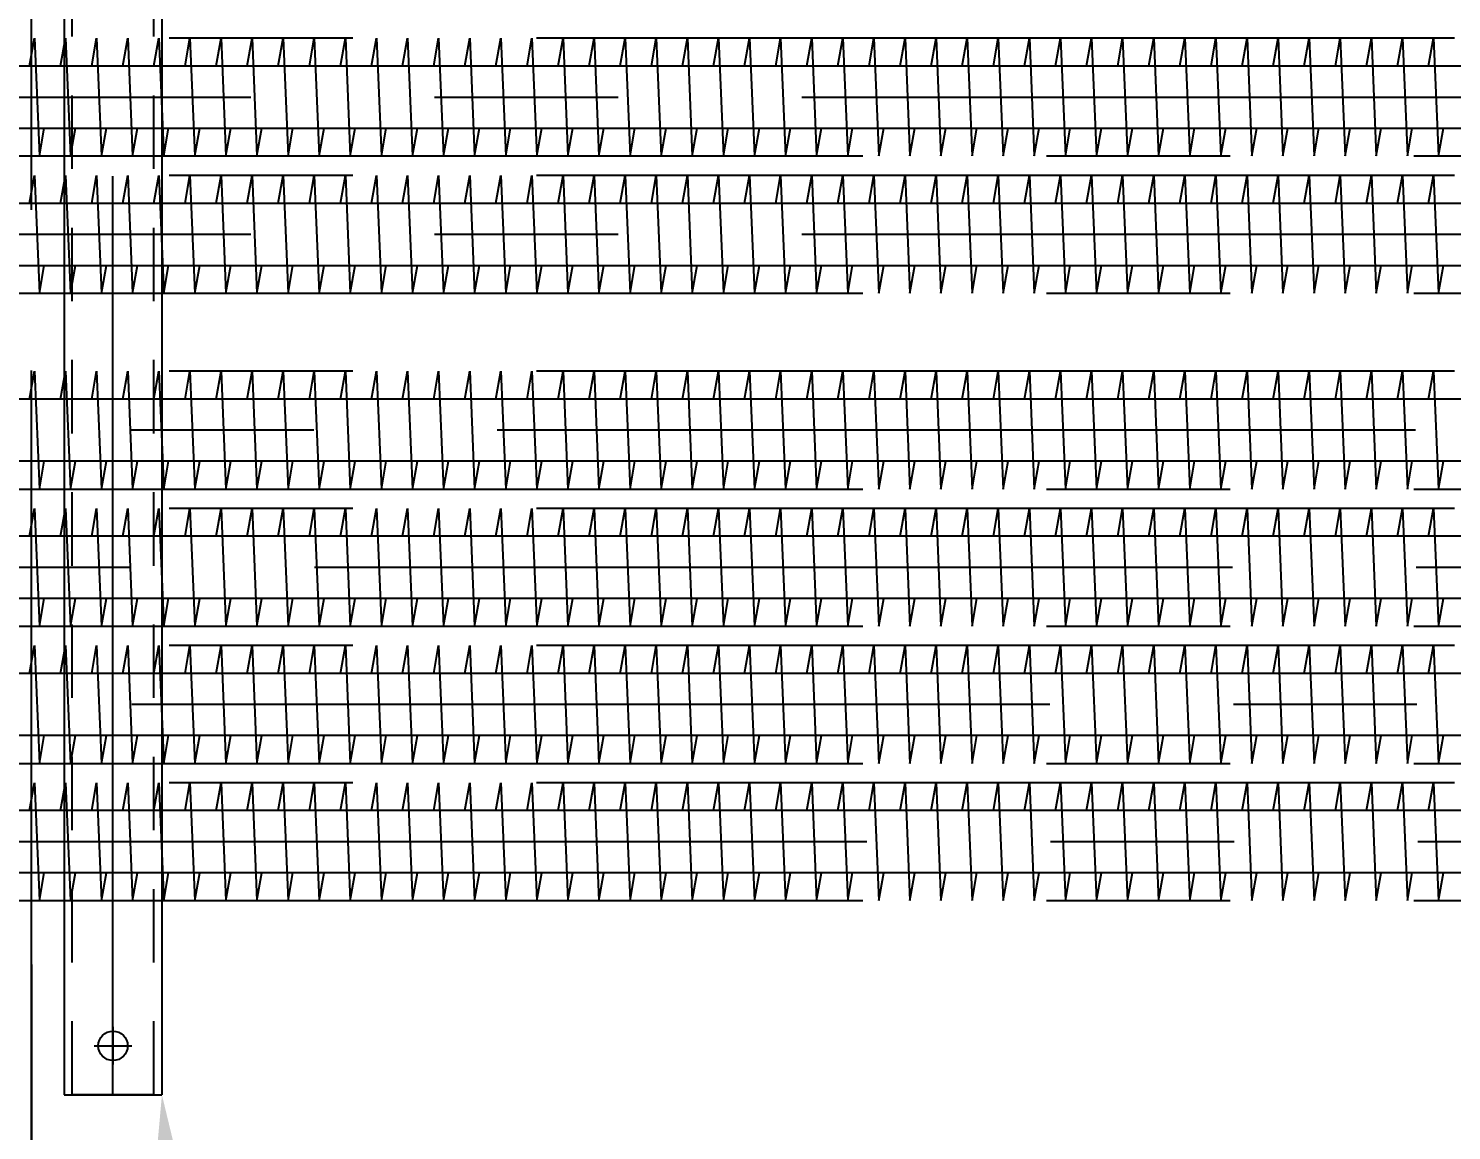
# Model space of a CAD drawing. Extents: x -4179 to 25200, y 0 to 17850.
# Drawn here: x 7975 to 8847, y 13202 to 13877 of the extents above; entities that cross this region are included whole.
import ezdxf
from ezdxf import colors
from ezdxf.entities.mleader import LeaderData, LeaderLine
from ezdxf.math import Vec2, Vec3

# ---------------------------------------------------------------- set-up
doc = ezdxf.new("R2010")
doc.units = 0
doc.header["$LTSCALE"] = 450
doc.header["$MEASUREMENT"] = 0
for name, pattern in [('CEN1', [0.32, 0.12, -0.1, 0, -0.1]), ('CENTER', [2, 1.25, -0.25, 0.25, -0.25]), ('HIDSHORT', [0.18, 0.1, -0.08]), ('PHANTOM', [2.5, 1.25, -0.25, 0.25, -0.25, 0.25, -0.25])]:
    doc.linetypes.add(name, pattern=pattern)
for name, color, linetype in [('CEN', 1, 'CENTER'), ('DIM', 1, 'Continuous'), ('HID1', 8, 'PHANTOM'), ('TEXT', 4, 'Continuous'), ('Y', 2, 'HIDSHORT')]:
    doc.layers.add(name, color=color, linetype=linetype)
doc.styles.add('SIMP25', font='romans.shx', dxfattribs={"width": 0.8, "height": 75})
doc.styles.get("Standard").update_dxf_attribs({"font": 'ROMANS.SHX'})
doc.dimstyles.get("Standard").update_dxf_attribs({"dimscale": 500.1, "dimtxt": 75, "dimasz": 0.18, "dimexe": 0.18, "dimexo": 0.0625, "dimgap": 0.075, "dimtad": 1, "dimdec": 0, "dimrnd": 0.5, "dimzin": 0, "dimdsep": 46, "dimtxsty": 'SIMP25', "dimcen": 0.09, "dimadec": 0, "dimazin": 0, "dimtfac": 1, "dimtdec": 0, "dimtmove": 1, "dimatfit": 3, "dimfxl": 1, "dimtolj": 1, "dimtzin": 0, "dimarcsym": 0})

# ---------------------------------------------------------------- blocks, each defined once
blk = doc.blocks.new('*D10')
at = {"layer": 'Defpoints', "color": 0, "transparency": 16777216}
for p in [(2298.83, 13378.91), (11098.83, 13342.86), (2298.83, 11923.91)]:
    blk.add_point(p, dxfattribs=at)
at = {"layer": 'DIM', "color": 0, "lineweight": -2, "transparency": 16777216}
for p, q in [((2298.83, 13347.65), (2298.83, 11833.89)), ((11098.83, 13311.6), (11098.83, 11833.89)), ((11008.81, 11923.91), (2388.85, 11923.91))]:
    blk.add_line(p, q, dxfattribs=at)
at = {"layer": 'DIM', "color": 0, "transparency": 16777216}
for points in [[(2388.85, 11938.91), (2388.85, 11908.91), (2298.83, 11923.91)], [(11008.81, 11938.91), (11008.81, 11908.91), (11098.83, 11923.91)]]:
    blk.add_solid(points, dxfattribs=at)
at = {"layer": 'DIM', "color": 0, "transparency": 16777216, "insert": (6698.83, 12018.56), "char_height": 75, "attachment_point": 5, "style": 'SIMP25'}
blk.add_mtext('\\A1;8800 (FINNED LENGTH)', dxfattribs=at)
blk = doc.blocks.new('*D11')
at = {"layer": 'Defpoints', "color": 0, "transparency": 16777216}
for p in [(2088.83, 13606.91), (11248.83, 13115.42), (2088.83, 11698.91)]:
    blk.add_point(p, dxfattribs=at)
at = {"layer": 'DIM', "color": 0, "lineweight": -2, "transparency": 16777216}
for p, q in [((2088.83, 13575.65), (2088.83, 11608.89)), ((11248.83, 13084.16), (11248.83, 11608.89)), ((11158.81, 11698.91), (2178.85, 11698.91))]:
    blk.add_line(p, q, dxfattribs=at)
at = {"layer": 'DIM', "color": 0, "transparency": 16777216}
for points in [[(2178.85, 11713.91), (2178.85, 11683.91), (2088.83, 11698.91)], [(11158.81, 11713.91), (11158.81, 11683.91), (11248.83, 11698.91)]]:
    blk.add_solid(points, dxfattribs=at)
at = {"layer": 'DIM', "color": 0, "transparency": 16777216, "insert": (6668.83, 11773.92), "char_height": 75, "attachment_point": 5, "style": 'SIMP25'}
blk.add_mtext('\\A1;9160', dxfattribs=at)
blk = doc.blocks.new('cb0110')
at = {"color": 1, "linetype": 'CEN1'}
for p, q in [((0, 0.641), (0, -0.641)), ((-0.641, 0), (0.641, 0))]:
    blk.add_line(p, q, dxfattribs=at)
at = {"color": 0, "linetype": 'ByBlock'}
blk.add_circle((0, 0), 0.5, dxfattribs=at)
blk = doc.blocks.new('*D47')
at = {"layer": 'Defpoints', "color": 0, "transparency": 16777216}
for p in [(7976.83, 13334.91), (9716.83, 13334.91), (7976.83, 12434.91)]:
    blk.add_point(p, dxfattribs=at)
at = {"layer": 'DIM', "color": 0, "lineweight": -2, "transparency": 16777216}
for p, q in [((7976.83, 13303.65), (7976.83, 12344.89)), ((9716.83, 13303.65), (9716.83, 12344.89)), ((9626.81, 12434.91), (8066.85, 12434.91))]:
    blk.add_line(p, q, dxfattribs=at)
at = {"layer": 'DIM', "color": 0, "transparency": 16777216}
for points in [[(8066.85, 12449.91), (8066.85, 12419.91), (7976.83, 12434.91)], [(9626.81, 12449.91), (9626.81, 12419.91), (9716.83, 12434.91)]]:
    blk.add_solid(points, dxfattribs=at)
at = {"layer": 'DIM', "color": 0, "transparency": 16777216, "insert": (8846.83, 12509.92), "char_height": 75, "attachment_point": 5, "style": 'SIMP25'}
blk.add_mtext('\\A1;1740', dxfattribs=at)
blk = doc.blocks.new('_Oblique')
at = {"color": 0, "linetype": 'ByBlock', "lineweight": -2}
blk.add_line((-0.25, -0.25), (0.25, 0.25), dxfattribs=at)
blk = doc.blocks.new('*D48')
at = {"layer": 'Defpoints', "color": 0, "transparency": 16777216}
for p in [(7926.83, 13223.91), (8026.83, 13223.91), (7926.83, 12224.91)]:
    blk.add_point(p, dxfattribs=at)
at = {"layer": 'DIM', "color": 0, "lineweight": -2, "transparency": 16777216}
for p, q in [((7926.83, 13192.65), (7926.83, 12134.89)), ((8026.83, 13192.65), (8026.83, 12134.89)), ((8026.83, 12224.91), (7926.83, 12224.91)), ((8405.36, 12224.91), (8026.83, 12224.91))]:
    blk.add_line(p, q, dxfattribs=at)
at = {"layer": 'DIM', "color": 0, "lineweight": -2, "transparency": 16777216, "xscale": 90.018, "yscale": 90.018, "zscale": 90.018, "rotation": 180}
blk.add_blockref('_Oblique', (7926.83, 12224.91), dxfattribs=at)
at = {"layer": 'DIM', "color": 0, "lineweight": -2, "transparency": 16777216, "xscale": 90.018, "yscale": 90.018, "zscale": 90.018}
blk.add_blockref('_Oblique', (8026.83, 12224.91), dxfattribs=at)
at = {"layer": 'DIM', "color": 0, "transparency": 16777216, "insert": (8295, 12299.92), "char_height": 75, "attachment_point": 5, "style": 'SIMP25'}
blk.add_mtext('\\A1;100', dxfattribs=at)
blk = doc.blocks.new('*D49')
at = {"layer": 'Defpoints', "color": 0, "transparency": 16777216}
for p in [(5636.83, 13334.91), (7976.83, 13334.91), (5636.83, 12434.91)]:
    blk.add_point(p, dxfattribs=at)
at = {"layer": 'DIM', "color": 0, "lineweight": -2, "transparency": 16777216}
for p, q in [((5636.83, 13303.65), (5636.83, 12344.89)), ((7976.83, 13303.65), (7976.83, 12344.89)), ((7886.81, 12434.91), (5726.85, 12434.91))]:
    blk.add_line(p, q, dxfattribs=at)
at = {"layer": 'DIM', "color": 0, "transparency": 16777216}
for points in [[(5726.85, 12449.91), (5726.85, 12419.91), (5636.83, 12434.91)], [(7886.81, 12449.91), (7886.81, 12419.91), (7976.83, 12434.91)]]:
    blk.add_solid(points, dxfattribs=at)
at = {"layer": 'DIM', "color": 0, "transparency": 16777216, "insert": (6806.83, 12509.92), "char_height": 75, "attachment_point": 5, "style": 'SIMP25'}
blk.add_mtext('\\A1;2340', dxfattribs=at)

msp = doc.modelspace()

# ---------------------------------------------------------------- linework, layer by layer
for p, q in [((11524.83, 13649.96), (2148.83, 13649.96)), ((11524.83, 13611.86), (2148.83, 13611.86)), ((11412.83, 13565.96), (2148.83, 13565.96)), ((11412.83, 13527.86), (2148.83, 13527.86)), ((11300.83, 13481.96), (2088.83, 13481.96)), ((11300.83, 13443.86), (2088.83, 13443.86)), ((11188.83, 13397.96), (2088.83, 13397.96)), ((11188.83, 13359.86), (2088.83, 13359.86))]:
    msp.add_line(p, q)
for points in [[(2148.83, 13649.96, -0.41395), (2107.88, 13690.91, -0.41395), (2148.83, 13731.86), (11308.83, 13731.86, 0.414), (11387.88, 13810.9), (11387.88, 14314.92, 0.414), (11308.83, 14393.96), (2148.83, 14393.96)], [(2148.82, 13611.86, -0.414026), (2069.78, 13690.91, -0.414026), (2148.82, 13769.96), (11308.82, 13769.96, 0.414), (11349.78, 13810.92), (11349.78, 14314.9, 0.414), (11308.82, 14355.86), (2148.83, 14355.86)], [(2148.83, 13565.96, -0.414), (2107.88, 13606.92), (2107.88, 13774.9, -0.414), (2148.83, 13815.86), (11308.83, 13815.86, 0.414), (11387.88, 13894.9), (11387.88, 14230.92, 0.414), (11308.83, 14309.96), (2148.83, 14309.96)], [(2148.82, 13527.86, -0.414), (2069.78, 13606.9), (2069.78, 13774.92, -0.414), (2148.82, 13853.96), (11308.82, 13853.96, 0.414), (11349.78, 13894.92), (11349.78, 14230.9, 0.414), (11308.82, 14271.86), (2148.83, 14271.86)]]:
    msp.add_lwpolyline(points, format="xyb")
at = {"layer": 'CEN'}
for p, q in [((7976.83, 13090.86), (7976.83, 16604.7)), ((7976.83, 13104.86), (7976.83, 16537.29)), ((8026.83, 13223.91), (8026.83, 16516.25)), ((11524.83, 13630.91), (2148.83, 13630.91)), ((11412.83, 13546.91), (2148.83, 13546.91)), ((11300.83, 13462.91), (2088.83, 13462.91)), ((11188.83, 13378.91), (2088.83, 13378.91))]:
    msp.add_line(p, q, dxfattribs=at)
for points in [[(2148.83, 13630.91, -0.414), (2088.83, 13690.91), (2088.83, 13690.91, -0.414), (2148.83, 13750.91), (11308.83, 13750.91, 0.414), (11368.83, 13810.91), (11368.83, 14314.91, 0.414), (11308.83, 14374.91), (2148.83, 14374.91)], [(2148.83, 13546.91, -0.414), (2088.83, 13606.91), (2088.83, 13774.91, -0.414), (2148.83, 13834.91), (11308.83, 13834.91, 0.414), (11368.83, 13894.91), (11368.83, 14230.91, 0.414), (11308.83, 14290.91), (2148.83, 14290.91)]]:
    msp.add_lwpolyline(points, format="xyb", dxfattribs=at)
for points in [[(7975.73, 13853.96), (7978.73, 13870.96), (7981.73, 13798.86), (7984.73, 13815.86)], [(7994.78, 13853.96), (7997.78, 13870.96), (8000.78, 13798.86), (8003.78, 13815.86)], [(8013.83, 13853.96), (8016.83, 13870.96), (8019.83, 13798.86), (8022.83, 13815.86)], [(8032.88, 13853.96), (8035.88, 13870.96), (8038.88, 13798.86), (8041.88, 13815.86)], [(8051.93, 13853.96), (8054.93, 13870.96), (8057.93, 13798.86), (8060.93, 13815.86)], [(8070.98, 13853.96), (8073.98, 13870.96), (8076.98, 13798.86), (8079.98, 13815.86)], [(8090.03, 13853.96), (8093.03, 13870.96), (8096.03, 13798.86), (8099.03, 13815.86)], [(8109.08, 13853.96), (8112.08, 13870.96), (8115.08, 13798.86), (8118.08, 13815.86)], [(8128.13, 13853.96), (8131.13, 13870.96), (8134.13, 13798.86), (8137.13, 13815.86)], [(8147.18, 13853.96), (8150.18, 13870.96), (8153.18, 13798.86), (8156.18, 13815.86)], [(8166.23, 13853.96), (8169.23, 13870.96), (8172.23, 13798.86), (8175.23, 13815.86)], [(8185.28, 13853.96), (8188.28, 13870.96), (8191.28, 13798.86), (8194.28, 13815.86)], [(8204.33, 13853.96), (8207.33, 13870.96), (8210.33, 13798.86), (8213.33, 13815.86)], [(8223.38, 13853.96), (8226.38, 13870.96), (8229.38, 13798.86), (8232.38, 13815.86)], [(8242.43, 13853.96), (8245.43, 13870.96), (8248.43, 13798.86), (8251.43, 13815.86)], [(8261.48, 13853.96), (8264.48, 13870.96), (8267.48, 13798.86), (8270.48, 13815.86)], [(8280.53, 13853.96), (8283.53, 13870.96), (8286.53, 13798.86), (8289.53, 13815.86)], [(8299.58, 13853.96), (8302.58, 13870.96), (8305.58, 13798.86), (8308.58, 13815.86)], [(8318.63, 13853.96), (8321.63, 13870.96), (8324.63, 13798.86), (8327.63, 13815.86)], [(8337.68, 13853.96), (8340.68, 13870.96), (8343.68, 13798.86), (8346.68, 13815.86)], [(8356.73, 13853.96), (8359.73, 13870.96), (8362.73, 13798.86), (8365.73, 13815.86)], [(8375.78, 13853.96), (8378.78, 13870.96), (8381.78, 13798.86), (8384.78, 13815.86)], [(8394.83, 13853.96), (8397.83, 13870.96), (8400.83, 13798.86), (8403.83, 13815.86)], [(8413.88, 13853.96), (8416.88, 13870.96), (8419.88, 13798.86), (8422.88, 13815.86)], [(8432.93, 13853.96), (8435.93, 13870.96), (8438.93, 13798.86), (8441.93, 13815.86)], [(8451.98, 13853.96), (8454.98, 13870.96), (8457.98, 13798.86), (8460.98, 13815.86)], [(8471.03, 13853.96), (8474.03, 13870.96), (8477.03, 13798.86), (8480.03, 13815.86)], [(8490.08, 13853.96), (8493.08, 13870.96), (8496.08, 13798.86), (8499.08, 13815.86)], [(8509.13, 13853.96), (8512.13, 13870.96), (8515.13, 13798.86), (8518.13, 13815.86)], [(8528.18, 13853.96), (8531.18, 13870.96), (8534.18, 13798.86), (8537.18, 13815.86)], [(8547.23, 13853.96), (8550.23, 13870.96), (8553.23, 13798.86), (8556.23, 13815.86)], [(8566.28, 13853.96), (8569.28, 13870.96), (8572.28, 13798.86), (8575.28, 13815.86)], [(8585.33, 13853.96), (8588.33, 13870.96), (8591.33, 13798.86), (8594.33, 13815.86)], [(8604.38, 13853.96), (8607.38, 13870.96), (8610.38, 13798.86), (8613.38, 13815.86)], [(8623.43, 13853.96), (8626.43, 13870.96), (8629.43, 13798.86), (8632.43, 13815.86)], [(8642.48, 13853.96), (8645.48, 13870.96), (8648.48, 13798.86), (8651.48, 13815.86)], [(8661.53, 13853.96), (8664.53, 13870.96), (8667.53, 13798.86), (8670.53, 13815.86)], [(8680.58, 13853.96), (8683.58, 13870.96), (8686.58, 13798.86), (8689.58, 13815.86)], [(8699.63, 13853.96), (8702.63, 13870.96), (8705.63, 13798.86), (8708.63, 13815.86)], [(8718.68, 13853.96), (8721.68, 13870.96), (8724.68, 13798.86), (8727.68, 13815.86)], [(8737.73, 13853.96), (8740.73, 13870.96), (8743.73, 13798.86), (8746.73, 13815.86)], [(8756.78, 13853.96), (8759.78, 13870.96), (8762.78, 13798.86), (8765.78, 13815.86)], [(8775.83, 13853.96), (8778.83, 13870.96), (8781.83, 13798.86), (8784.83, 13815.86)], [(8794.88, 13853.96), (8797.88, 13870.96), (8800.88, 13798.86), (8803.88, 13815.86)], [(8813.93, 13853.96), (8816.93, 13870.96), (8819.93, 13798.86), (8822.93, 13815.86)], [(8832.98, 13853.96), (8835.98, 13870.96), (8838.98, 13798.86), (8841.98, 13815.86)], [(7975.73, 13769.96), (7978.73, 13786.96), (7981.73, 13714.86), (7984.73, 13731.86)], [(7994.78, 13769.96), (7997.78, 13786.96), (8000.78, 13714.86), (8003.78, 13731.86)], [(8013.83, 13769.96), (8016.83, 13786.96), (8019.83, 13714.86), (8022.83, 13731.86)], [(8032.88, 13769.96), (8035.88, 13786.96), (8038.88, 13714.86), (8041.88, 13731.86)], [(8051.93, 13769.96), (8054.93, 13786.96), (8057.93, 13714.86), (8060.93, 13731.86)], [(8070.98, 13769.96), (8073.98, 13786.96), (8076.98, 13714.86), (8079.98, 13731.86)], [(8090.03, 13769.96), (8093.03, 13786.96), (8096.03, 13714.86), (8099.03, 13731.86)], [(8109.08, 13769.96), (8112.08, 13786.96), (8115.08, 13714.86), (8118.08, 13731.86)], [(8128.13, 13769.96), (8131.13, 13786.96), (8134.13, 13714.86), (8137.13, 13731.86)], [(8147.18, 13769.96), (8150.18, 13786.96), (8153.18, 13714.86), (8156.18, 13731.86)], [(8166.23, 13769.96), (8169.23, 13786.96), (8172.23, 13714.86), (8175.23, 13731.86)], [(8185.28, 13769.96), (8188.28, 13786.96), (8191.28, 13714.86), (8194.28, 13731.86)], [(8204.33, 13769.96), (8207.33, 13786.96), (8210.33, 13714.86), (8213.33, 13731.86)], [(8223.38, 13769.96), (8226.38, 13786.96), (8229.38, 13714.86), (8232.38, 13731.86)], [(8242.43, 13769.96), (8245.43, 13786.96), (8248.43, 13714.86), (8251.43, 13731.86)], [(8261.48, 13769.96), (8264.48, 13786.96), (8267.48, 13714.86), (8270.48, 13731.86)], [(8280.53, 13769.96), (8283.53, 13786.96), (8286.53, 13714.86), (8289.53, 13731.86)], [(8299.58, 13769.96), (8302.58, 13786.96), (8305.58, 13714.86), (8308.58, 13731.86)], [(8318.63, 13769.96), (8321.63, 13786.96), (8324.63, 13714.86), (8327.63, 13731.86)], [(8337.68, 13769.96), (8340.68, 13786.96), (8343.68, 13714.86), (8346.68, 13731.86)], [(8356.73, 13769.96), (8359.73, 13786.96), (8362.73, 13714.86), (8365.73, 13731.86)], [(8375.78, 13769.96), (8378.78, 13786.96), (8381.78, 13714.86), (8384.78, 13731.86)], [(8394.83, 13769.96), (8397.83, 13786.96), (8400.83, 13714.86), (8403.83, 13731.86)], [(8413.88, 13769.96), (8416.88, 13786.96), (8419.88, 13714.86), (8422.88, 13731.86)], [(8432.93, 13769.96), (8435.93, 13786.96), (8438.93, 13714.86), (8441.93, 13731.86)], [(8451.98, 13769.96), (8454.98, 13786.96), (8457.98, 13714.86), (8460.98, 13731.86)], [(8471.03, 13769.96), (8474.03, 13786.96), (8477.03, 13714.86), (8480.03, 13731.86)], [(8490.08, 13769.96), (8493.08, 13786.96), (8496.08, 13714.86), (8499.08, 13731.86)], [(8509.13, 13769.96), (8512.13, 13786.96), (8515.13, 13714.86), (8518.13, 13731.86)], [(8528.18, 13769.96), (8531.18, 13786.96), (8534.18, 13714.86), (8537.18, 13731.86)], [(8547.23, 13769.96), (8550.23, 13786.96), (8553.23, 13714.86), (8556.23, 13731.86)], [(8566.28, 13769.96), (8569.28, 13786.96), (8572.28, 13714.86), (8575.28, 13731.86)], [(8585.33, 13769.96), (8588.33, 13786.96), (8591.33, 13714.86), (8594.33, 13731.86)], [(8604.38, 13769.96), (8607.38, 13786.96), (8610.38, 13714.86), (8613.38, 13731.86)], [(8623.43, 13769.96), (8626.43, 13786.96), (8629.43, 13714.86), (8632.43, 13731.86)], [(8642.48, 13769.96), (8645.48, 13786.96), (8648.48, 13714.86), (8651.48, 13731.86)], [(8661.53, 13769.96), (8664.53, 13786.96), (8667.53, 13714.86), (8670.53, 13731.86)], [(8680.58, 13769.96), (8683.58, 13786.96), (8686.58, 13714.86), (8689.58, 13731.86)], [(8699.63, 13769.96), (8702.63, 13786.96), (8705.63, 13714.86), (8708.63, 13731.86)], [(8718.68, 13769.96), (8721.68, 13786.96), (8724.68, 13714.86), (8727.68, 13731.86)], [(8737.73, 13769.96), (8740.73, 13786.96), (8743.73, 13714.86), (8746.73, 13731.86)], [(8756.78, 13769.96), (8759.78, 13786.96), (8762.78, 13714.86), (8765.78, 13731.86)], [(8775.83, 13769.96), (8778.83, 13786.96), (8781.83, 13714.86), (8784.83, 13731.86)], [(8794.88, 13769.96), (8797.88, 13786.96), (8800.88, 13714.86), (8803.88, 13731.86)], [(8813.93, 13769.96), (8816.93, 13786.96), (8819.93, 13714.86), (8822.93, 13731.86)], [(8832.98, 13769.96), (8835.98, 13786.96), (8838.98, 13714.86), (8841.98, 13731.86)], [(7975.73, 13649.96), (7978.73, 13666.96), (7981.73, 13594.86), (7984.73, 13611.86)], [(7994.78, 13649.96), (7997.78, 13666.96), (8000.78, 13594.86), (8003.78, 13611.86)], [(8013.83, 13649.96), (8016.83, 13666.96), (8019.83, 13594.86), (8022.83, 13611.86)], [(8032.88, 13649.96), (8035.88, 13666.96), (8038.88, 13594.86), (8041.88, 13611.86)], [(8051.93, 13649.96), (8054.93, 13666.96), (8057.93, 13594.86), (8060.93, 13611.86)], [(8070.98, 13649.96), (8073.98, 13666.96), (8076.98, 13594.86), (8079.98, 13611.86)], [(8090.03, 13649.96), (8093.03, 13666.96), (8096.03, 13594.86), (8099.03, 13611.86)], [(8109.08, 13649.96), (8112.08, 13666.96), (8115.08, 13594.86), (8118.08, 13611.86)], [(8128.13, 13649.96), (8131.13, 13666.96), (8134.13, 13594.86), (8137.13, 13611.86)], [(8147.18, 13649.96), (8150.18, 13666.96), (8153.18, 13594.86), (8156.18, 13611.86)], [(8166.23, 13649.96), (8169.23, 13666.96), (8172.23, 13594.86), (8175.23, 13611.86)], [(8185.28, 13649.96), (8188.28, 13666.96), (8191.28, 13594.86), (8194.28, 13611.86)], [(8204.33, 13649.96), (8207.33, 13666.96), (8210.33, 13594.86), (8213.33, 13611.86)], [(8223.38, 13649.96), (8226.38, 13666.96), (8229.38, 13594.86), (8232.38, 13611.86)], [(8242.43, 13649.96), (8245.43, 13666.96), (8248.43, 13594.86), (8251.43, 13611.86)], [(8261.48, 13649.96), (8264.48, 13666.96), (8267.48, 13594.86), (8270.48, 13611.86)], [(8280.53, 13649.96), (8283.53, 13666.96), (8286.53, 13594.86), (8289.53, 13611.86)], [(8299.58, 13649.96), (8302.58, 13666.96), (8305.58, 13594.86), (8308.58, 13611.86)], [(8318.63, 13649.96), (8321.63, 13666.96), (8324.63, 13594.86), (8327.63, 13611.86)], [(8337.68, 13649.96), (8340.68, 13666.96), (8343.68, 13594.86), (8346.68, 13611.86)], [(8356.73, 13649.96), (8359.73, 13666.96), (8362.73, 13594.86), (8365.73, 13611.86)], [(8375.78, 13649.96), (8378.78, 13666.96), (8381.78, 13594.86), (8384.78, 13611.86)], [(8394.83, 13649.96), (8397.83, 13666.96), (8400.83, 13594.86), (8403.83, 13611.86)], [(8413.88, 13649.96), (8416.88, 13666.96), (8419.88, 13594.86), (8422.88, 13611.86)], [(8432.93, 13649.96), (8435.93, 13666.96), (8438.93, 13594.86), (8441.93, 13611.86)], [(8451.98, 13649.96), (8454.98, 13666.96), (8457.98, 13594.86), (8460.98, 13611.86)], [(8471.03, 13649.96), (8474.03, 13666.96), (8477.03, 13594.86), (8480.03, 13611.86)], [(8490.08, 13649.96), (8493.08, 13666.96), (8496.08, 13594.86), (8499.08, 13611.86)], [(8509.13, 13649.96), (8512.13, 13666.96), (8515.13, 13594.86), (8518.13, 13611.86)], [(8528.18, 13649.96), (8531.18, 13666.96), (8534.18, 13594.86), (8537.18, 13611.86)], [(8547.23, 13649.96), (8550.23, 13666.96), (8553.23, 13594.86), (8556.23, 13611.86)], [(8566.28, 13649.96), (8569.28, 13666.96), (8572.28, 13594.86), (8575.28, 13611.86)], [(8585.33, 13649.96), (8588.33, 13666.96), (8591.33, 13594.86), (8594.33, 13611.86)], [(8604.38, 13649.96), (8607.38, 13666.96), (8610.38, 13594.86), (8613.38, 13611.86)], [(8623.43, 13649.96), (8626.43, 13666.96), (8629.43, 13594.86), (8632.43, 13611.86)], [(8642.48, 13649.96), (8645.48, 13666.96), (8648.48, 13594.86), (8651.48, 13611.86)], [(8661.53, 13649.96), (8664.53, 13666.96), (8667.53, 13594.86), (8670.53, 13611.86)], [(8680.58, 13649.96), (8683.58, 13666.96), (8686.58, 13594.86), (8689.58, 13611.86)], [(8699.63, 13649.96), (8702.63, 13666.96), (8705.63, 13594.86), (8708.63, 13611.86)], [(8718.68, 13649.96), (8721.68, 13666.96), (8724.68, 13594.86), (8727.68, 13611.86)], [(8737.73, 13649.96), (8740.73, 13666.96), (8743.73, 13594.86), (8746.73, 13611.86)], [(8756.78, 13649.96), (8759.78, 13666.96), (8762.78, 13594.86), (8765.78, 13611.86)], [(8775.83, 13649.96), (8778.83, 13666.96), (8781.83, 13594.86), (8784.83, 13611.86)], [(8794.88, 13649.96), (8797.88, 13666.96), (8800.88, 13594.86), (8803.88, 13611.86)], [(8813.93, 13649.96), (8816.93, 13666.96), (8819.93, 13594.86), (8822.93, 13611.86)], [(8832.98, 13649.96), (8835.98, 13666.96), (8838.98, 13594.86), (8841.98, 13611.86)], [(7975.73, 13565.96), (7978.73, 13582.96), (7981.73, 13510.86), (7984.73, 13527.86)], [(7994.78, 13565.96), (7997.78, 13582.96), (8000.78, 13510.86), (8003.78, 13527.86)], [(8013.83, 13565.96), (8016.83, 13582.96), (8019.83, 13510.86), (8022.83, 13527.86)], [(8032.88, 13565.96), (8035.88, 13582.96), (8038.88, 13510.86), (8041.88, 13527.86)], [(8051.93, 13565.96), (8054.93, 13582.96), (8057.93, 13510.86), (8060.93, 13527.86)], [(8070.98, 13565.96), (8073.98, 13582.96), (8076.98, 13510.86), (8079.98, 13527.86)], [(8090.03, 13565.96), (8093.03, 13582.96), (8096.03, 13510.86), (8099.03, 13527.86)], [(8109.08, 13565.96), (8112.08, 13582.96), (8115.08, 13510.86), (8118.08, 13527.86)], [(8128.13, 13565.96), (8131.13, 13582.96), (8134.13, 13510.86), (8137.13, 13527.86)], [(8147.18, 13565.96), (8150.18, 13582.96), (8153.18, 13510.86), (8156.18, 13527.86)], [(8166.23, 13565.96), (8169.23, 13582.96), (8172.23, 13510.86), (8175.23, 13527.86)], [(8185.28, 13565.96), (8188.28, 13582.96), (8191.28, 13510.86), (8194.28, 13527.86)], [(8204.33, 13565.96), (8207.33, 13582.96), (8210.33, 13510.86), (8213.33, 13527.86)], [(8223.38, 13565.96), (8226.38, 13582.96), (8229.38, 13510.86), (8232.38, 13527.86)], [(8242.43, 13565.96), (8245.43, 13582.96), (8248.43, 13510.86), (8251.43, 13527.86)], [(8261.48, 13565.96), (8264.48, 13582.96), (8267.48, 13510.86), (8270.48, 13527.86)], [(8280.53, 13565.96), (8283.53, 13582.96), (8286.53, 13510.86), (8289.53, 13527.86)], [(8299.58, 13565.96), (8302.58, 13582.96), (8305.58, 13510.86), (8308.58, 13527.86)], [(8318.63, 13565.96), (8321.63, 13582.96), (8324.63, 13510.86), (8327.63, 13527.86)], [(8337.68, 13565.96), (8340.68, 13582.96), (8343.68, 13510.86), (8346.68, 13527.86)], [(8356.73, 13565.96), (8359.73, 13582.96), (8362.73, 13510.86), (8365.73, 13527.86)], [(8375.78, 13565.96), (8378.78, 13582.96), (8381.78, 13510.86), (8384.78, 13527.86)], [(8394.83, 13565.96), (8397.83, 13582.96), (8400.83, 13510.86), (8403.83, 13527.86)], [(8413.88, 13565.96), (8416.88, 13582.96), (8419.88, 13510.86), (8422.88, 13527.86)], [(8432.93, 13565.96), (8435.93, 13582.96), (8438.93, 13510.86), (8441.93, 13527.86)], [(8451.98, 13565.96), (8454.98, 13582.96), (8457.98, 13510.86), (8460.98, 13527.86)], [(8471.03, 13565.96), (8474.03, 13582.96), (8477.03, 13510.86), (8480.03, 13527.86)], [(8490.08, 13565.96), (8493.08, 13582.96), (8496.08, 13510.86), (8499.08, 13527.86)], [(8509.13, 13565.96), (8512.13, 13582.96), (8515.13, 13510.86), (8518.13, 13527.86)], [(8528.18, 13565.96), (8531.18, 13582.96), (8534.18, 13510.86), (8537.18, 13527.86)], [(8547.23, 13565.96), (8550.23, 13582.96), (8553.23, 13510.86), (8556.23, 13527.86)], [(8566.28, 13565.96), (8569.28, 13582.96), (8572.28, 13510.86), (8575.28, 13527.86)], [(8585.33, 13565.96), (8588.33, 13582.96), (8591.33, 13510.86), (8594.33, 13527.86)], [(8604.38, 13565.96), (8607.38, 13582.96), (8610.38, 13510.86), (8613.38, 13527.86)], [(8623.43, 13565.96), (8626.43, 13582.96), (8629.43, 13510.86), (8632.43, 13527.86)], [(8642.48, 13565.96), (8645.48, 13582.96), (8648.48, 13510.86), (8651.48, 13527.86)], [(8661.53, 13565.96), (8664.53, 13582.96), (8667.53, 13510.86), (8670.53, 13527.86)], [(8680.58, 13565.96), (8683.58, 13582.96), (8686.58, 13510.86), (8689.58, 13527.86)], [(8699.63, 13565.96), (8702.63, 13582.96), (8705.63, 13510.86), (8708.63, 13527.86)], [(8718.68, 13565.96), (8721.68, 13582.96), (8724.68, 13510.86), (8727.68, 13527.86)], [(8737.73, 13565.96), (8740.73, 13582.96), (8743.73, 13510.86), (8746.73, 13527.86)], [(8756.78, 13565.96), (8759.78, 13582.96), (8762.78, 13510.86), (8765.78, 13527.86)], [(8775.83, 13565.96), (8778.83, 13582.96), (8781.83, 13510.86), (8784.83, 13527.86)], [(8794.88, 13565.96), (8797.88, 13582.96), (8800.88, 13510.86), (8803.88, 13527.86)], [(8813.93, 13565.96), (8816.93, 13582.96), (8819.93, 13510.86), (8822.93, 13527.86)], [(8832.98, 13565.96), (8835.98, 13582.96), (8838.98, 13510.86), (8841.98, 13527.86)], [(7975.73, 13481.96), (7978.73, 13498.96), (7981.73, 13426.86), (7984.73, 13443.86)], [(7994.78, 13481.96), (7997.78, 13498.96), (8000.78, 13426.86), (8003.78, 13443.86)], [(8013.83, 13481.96), (8016.83, 13498.96), (8019.83, 13426.86), (8022.83, 13443.86)], [(8032.88, 13481.96), (8035.88, 13498.96), (8038.88, 13426.86), (8041.88, 13443.86)], [(8051.93, 13481.96), (8054.93, 13498.96), (8057.93, 13426.86), (8060.93, 13443.86)], [(8070.98, 13481.96), (8073.98, 13498.96), (8076.98, 13426.86), (8079.98, 13443.86)], [(8090.03, 13481.96), (8093.03, 13498.96), (8096.03, 13426.86), (8099.03, 13443.86)], [(8109.08, 13481.96), (8112.08, 13498.96), (8115.08, 13426.86), (8118.08, 13443.86)], [(8128.13, 13481.96), (8131.13, 13498.96), (8134.13, 13426.86), (8137.13, 13443.86)], [(8147.18, 13481.96), (8150.18, 13498.96), (8153.18, 13426.86), (8156.18, 13443.86)], [(8166.23, 13481.96), (8169.23, 13498.96), (8172.23, 13426.86), (8175.23, 13443.86)], [(8185.28, 13481.96), (8188.28, 13498.96), (8191.28, 13426.86), (8194.28, 13443.86)], [(8204.33, 13481.96), (8207.33, 13498.96), (8210.33, 13426.86), (8213.33, 13443.86)], [(8223.38, 13481.96), (8226.38, 13498.96), (8229.38, 13426.86), (8232.38, 13443.86)], [(8242.43, 13481.96), (8245.43, 13498.96), (8248.43, 13426.86), (8251.43, 13443.86)], [(8261.48, 13481.96), (8264.48, 13498.96), (8267.48, 13426.86), (8270.48, 13443.86)], [(8280.53, 13481.96), (8283.53, 13498.96), (8286.53, 13426.86), (8289.53, 13443.86)], [(8299.58, 13481.96), (8302.58, 13498.96), (8305.58, 13426.86), (8308.58, 13443.86)], [(8318.63, 13481.96), (8321.63, 13498.96), (8324.63, 13426.86), (8327.63, 13443.86)], [(8337.68, 13481.96), (8340.68, 13498.96), (8343.68, 13426.86), (8346.68, 13443.86)], [(8356.73, 13481.96), (8359.73, 13498.96), (8362.73, 13426.86), (8365.73, 13443.86)], [(8375.78, 13481.96), (8378.78, 13498.96), (8381.78, 13426.86), (8384.78, 13443.86)], [(8394.83, 13481.96), (8397.83, 13498.96), (8400.83, 13426.86), (8403.83, 13443.86)], [(8413.88, 13481.96), (8416.88, 13498.96), (8419.88, 13426.86), (8422.88, 13443.86)], [(8432.93, 13481.96), (8435.93, 13498.96), (8438.93, 13426.86), (8441.93, 13443.86)], [(8451.98, 13481.96), (8454.98, 13498.96), (8457.98, 13426.86), (8460.98, 13443.86)], [(8471.03, 13481.96), (8474.03, 13498.96), (8477.03, 13426.86), (8480.03, 13443.86)], [(8490.08, 13481.96), (8493.08, 13498.96), (8496.08, 13426.86), (8499.08, 13443.86)], [(8509.13, 13481.96), (8512.13, 13498.96), (8515.13, 13426.86), (8518.13, 13443.86)], [(8528.18, 13481.96), (8531.18, 13498.96), (8534.18, 13426.86), (8537.18, 13443.86)], [(8547.23, 13481.96), (8550.23, 13498.96), (8553.23, 13426.86), (8556.23, 13443.86)], [(8566.28, 13481.96), (8569.28, 13498.96), (8572.28, 13426.86), (8575.28, 13443.86)], [(8585.33, 13481.96), (8588.33, 13498.96), (8591.33, 13426.86), (8594.33, 13443.86)], [(8604.38, 13481.96), (8607.38, 13498.96), (8610.38, 13426.86), (8613.38, 13443.86)], [(8623.43, 13481.96), (8626.43, 13498.96), (8629.43, 13426.86), (8632.43, 13443.86)], [(8642.48, 13481.96), (8645.48, 13498.96), (8648.48, 13426.86), (8651.48, 13443.86)], [(8661.53, 13481.96), (8664.53, 13498.96), (8667.53, 13426.86), (8670.53, 13443.86)], [(8680.58, 13481.96), (8683.58, 13498.96), (8686.58, 13426.86), (8689.58, 13443.86)], [(8699.63, 13481.96), (8702.63, 13498.96), (8705.63, 13426.86), (8708.63, 13443.86)], [(8718.68, 13481.96), (8721.68, 13498.96), (8724.68, 13426.86), (8727.68, 13443.86)], [(8737.73, 13481.96), (8740.73, 13498.96), (8743.73, 13426.86), (8746.73, 13443.86)], [(8756.78, 13481.96), (8759.78, 13498.96), (8762.78, 13426.86), (8765.78, 13443.86)], [(8775.83, 13481.96), (8778.83, 13498.96), (8781.83, 13426.86), (8784.83, 13443.86)], [(8794.88, 13481.96), (8797.88, 13498.96), (8800.88, 13426.86), (8803.88, 13443.86)], [(8813.93, 13481.96), (8816.93, 13498.96), (8819.93, 13426.86), (8822.93, 13443.86)], [(8832.98, 13481.96), (8835.98, 13498.96), (8838.98, 13426.86), (8841.98, 13443.86)], [(7975.73, 13397.96), (7978.73, 13414.96), (7981.73, 13342.86), (7984.73, 13359.86)], [(7994.78, 13397.96), (7997.78, 13414.96), (8000.78, 13342.86), (8003.78, 13359.86)], [(8013.83, 13397.96), (8016.83, 13414.96), (8019.83, 13342.86), (8022.83, 13359.86)], [(8032.88, 13397.96), (8035.88, 13414.96), (8038.88, 13342.86), (8041.88, 13359.86)], [(8051.93, 13397.96), (8054.93, 13414.96), (8057.93, 13342.86), (8060.93, 13359.86)], [(8070.98, 13397.96), (8073.98, 13414.96), (8076.98, 13342.86), (8079.98, 13359.86)], [(8090.03, 13397.96), (8093.03, 13414.96), (8096.03, 13342.86), (8099.03, 13359.86)], [(8109.08, 13397.96), (8112.08, 13414.96), (8115.08, 13342.86), (8118.08, 13359.86)], [(8128.13, 13397.96), (8131.13, 13414.96), (8134.13, 13342.86), (8137.13, 13359.86)], [(8147.18, 13397.96), (8150.18, 13414.96), (8153.18, 13342.86), (8156.18, 13359.86)], [(8166.23, 13397.96), (8169.23, 13414.96), (8172.23, 13342.86), (8175.23, 13359.86)], [(8185.28, 13397.96), (8188.28, 13414.96), (8191.28, 13342.86), (8194.28, 13359.86)], [(8204.33, 13397.96), (8207.33, 13414.96), (8210.33, 13342.86), (8213.33, 13359.86)], [(8223.38, 13397.96), (8226.38, 13414.96), (8229.38, 13342.86), (8232.38, 13359.86)], [(8242.43, 13397.96), (8245.43, 13414.96), (8248.43, 13342.86), (8251.43, 13359.86)], [(8261.48, 13397.96), (8264.48, 13414.96), (8267.48, 13342.86), (8270.48, 13359.86)], [(8280.53, 13397.96), (8283.53, 13414.96), (8286.53, 13342.86), (8289.53, 13359.86)], [(8299.58, 13397.96), (8302.58, 13414.96), (8305.58, 13342.86), (8308.58, 13359.86)], [(8318.63, 13397.96), (8321.63, 13414.96), (8324.63, 13342.86), (8327.63, 13359.86)], [(8337.68, 13397.96), (8340.68, 13414.96), (8343.68, 13342.86), (8346.68, 13359.86)], [(8356.73, 13397.96), (8359.73, 13414.96), (8362.73, 13342.86), (8365.73, 13359.86)], [(8375.78, 13397.96), (8378.78, 13414.96), (8381.78, 13342.86), (8384.78, 13359.86)], [(8394.83, 13397.96), (8397.83, 13414.96), (8400.83, 13342.86), (8403.83, 13359.86)], [(8413.88, 13397.96), (8416.88, 13414.96), (8419.88, 13342.86), (8422.88, 13359.86)], [(8432.93, 13397.96), (8435.93, 13414.96), (8438.93, 13342.86), (8441.93, 13359.86)], [(8451.98, 13397.96), (8454.98, 13414.96), (8457.98, 13342.86), (8460.98, 13359.86)], [(8471.03, 13397.96), (8474.03, 13414.96), (8477.03, 13342.86), (8480.03, 13359.86)], [(8490.08, 13397.96), (8493.08, 13414.96), (8496.08, 13342.86), (8499.08, 13359.86)], [(8509.13, 13397.96), (8512.13, 13414.96), (8515.13, 13342.86), (8518.13, 13359.86)], [(8528.18, 13397.96), (8531.18, 13414.96), (8534.18, 13342.86), (8537.18, 13359.86)], [(8547.23, 13397.96), (8550.23, 13414.96), (8553.23, 13342.86), (8556.23, 13359.86)], [(8566.28, 13397.96), (8569.28, 13414.96), (8572.28, 13342.86), (8575.28, 13359.86)], [(8585.33, 13397.96), (8588.33, 13414.96), (8591.33, 13342.86), (8594.33, 13359.86)], [(8604.38, 13397.96), (8607.38, 13414.96), (8610.38, 13342.86), (8613.38, 13359.86)], [(8623.43, 13397.96), (8626.43, 13414.96), (8629.43, 13342.86), (8632.43, 13359.86)], [(8642.48, 13397.96), (8645.48, 13414.96), (8648.48, 13342.86), (8651.48, 13359.86)], [(8661.53, 13397.96), (8664.53, 13414.96), (8667.53, 13342.86), (8670.53, 13359.86)], [(8680.58, 13397.96), (8683.58, 13414.96), (8686.58, 13342.86), (8689.58, 13359.86)], [(8699.63, 13397.96), (8702.63, 13414.96), (8705.63, 13342.86), (8708.63, 13359.86)], [(8718.68, 13397.96), (8721.68, 13414.96), (8724.68, 13342.86), (8727.68, 13359.86)], [(8737.73, 13397.96), (8740.73, 13414.96), (8743.73, 13342.86), (8746.73, 13359.86)], [(8756.78, 13397.96), (8759.78, 13414.96), (8762.78, 13342.86), (8765.78, 13359.86)], [(8775.83, 13397.96), (8778.83, 13414.96), (8781.83, 13342.86), (8784.83, 13359.86)], [(8794.88, 13397.96), (8797.88, 13414.96), (8800.88, 13342.86), (8803.88, 13359.86)], [(8813.93, 13397.96), (8816.93, 13414.96), (8819.93, 13342.86), (8822.93, 13359.86)], [(8832.98, 13397.96), (8835.98, 13414.96), (8838.98, 13342.86), (8841.98, 13359.86)]]:
    msp.add_lwpolyline(points, dxfattribs=at)
at = {"layer": 'HID1'}
for points in [[(11098.83, 13870.96), (2298.83, 13870.96), (2298.83, 13798.86), (11098.83, 13798.86)], [(11098.83, 13786.96), (2298.83, 13786.96), (2298.83, 13714.86), (11098.83, 13714.86)], [(11098.83, 13666.96), (2298.83, 13666.96), (2298.83, 13594.86), (11098.83, 13594.86)], [(11098.83, 13582.96), (2298.83, 13582.96), (2298.83, 13510.86), (11098.83, 13510.86)], [(11098.83, 13498.96), (2298.83, 13498.96), (2298.83, 13426.86), (11098.83, 13426.86)], [(11098.83, 13414.96), (2298.83, 13414.96), (2298.83, 13342.86), (11098.83, 13342.86)]]:
    msp.add_lwpolyline(points, close=True, dxfattribs=at)
at = {"layer": 'TEXT'}
for p, q in [((7996.83, 14483.86), (7996.83, 13223.91)), ((8056.83, 14483.86), (8056.83, 13223.91)), ((7996.83, 13223.91), (8056.83, 13223.91)), ((8051.83, 13223.91), (8001.83, 13223.91)), ((8051.83, 13223.91), (8001.83, 13223.91))]:
    msp.add_line(p, q, dxfattribs=at)
at = {"layer": 'Y'}
for p, q in [((8001.83, 13223.91), (8001.83, 14483.86)), ((8051.83, 13223.91), (8051.83, 14483.86))]:
    msp.add_line(p, q, dxfattribs=at)

# ---------------------------------------------------------------- block references
at = {"xscale": 18, "yscale": 18, "zscale": 18}
msp.add_blockref('cb0110', (8026.83, 13253.91), dxfattribs=at)

# ---------------------------------------------------------------- dimensions: what is measured, and where the dimension line sits
at = {"layer": 'DIM'}
for base, p1, p2, picture, middle in [((2088.83, 11698.91), (11248.83, 13115.42), (2088.83, 13606.91), '*D11', (6668.83, 11773.92)), ((5636.83, 12434.91), (7976.83, 13334.91), (5636.83, 13334.91), '*D49', (6806.83, 12509.92)), ((7976.83, 12434.91), (9716.83, 13334.91), (7976.83, 13334.91), '*D47', (8846.83, 12509.92))]:
    dim = msp.add_linear_dim(base=base, p1=p1, p2=p2, angle=180, dimstyle='Standard', dxfattribs=at)
    dim.commit()
    dim.dimension.update_dxf_attribs({"geometry": picture, "text_midpoint": middle})
dim = msp.add_linear_dim(base=(2298.83, 11923.91), p1=(11098.83, 13342.86), p2=(2298.83, 13378.91), angle=180, text='8800 (FINNED LENGTH)', dimstyle='Standard', dxfattribs=at)
dim.commit()
dim.dimension.update_dxf_attribs({"geometry": '*D10', "text_midpoint": (6698.83, 12018.56)})
dim = msp.add_linear_dim(base=(7926.83, 12224.91), p1=(8026.83, 13223.91), p2=(7926.83, 13223.91), angle=180, dimstyle='Standard', override={"dimblk1": 'Oblique', "dimblk2": 'Oblique', "dimsah": 1}, dxfattribs=at)
dim.commit()
dim.dimension.update_dxf_attribs({"geometry": '*D48', "text_midpoint": (8295, 12224.91), "dimtype": 160})

# ---------------------------------------------------------------- leaders
ml = msp.add_multileader_mtext('Standard', dxfattribs=at)
ml.set_content('', color=256)
ml.set_leader_properties()
ml.build(insert=Vec2(0, 0))
ml.multileader.update_dxf_attribs({"dogleg_length": 0.36, "arrow_head_size": 90})
ctx = ml.context
ctx.base_point, ctx.char_height, ctx.arrow_head_size, ctx.landing_gap_size, ctx.plane_origin = Vec3(8562.12, 12767.63), 0.18, 90, 0.09, Vec3(15860.83, -8474.09)
notes = []
notes.append((ctx, [(0, (1, 1, 0), (8561.76, 12767.63), (1, 0), 0.36, [(0, [(8056.83, 13223.91), (8090.5, 12767.63)], 0, [])])]))
ctx.mtext.insert, ctx.mtext.flow_direction = Vec3(8562.21, 12767.72), 5
for ctx, leaders in notes:
    for number, flags, end, landing, length, lines in leaders:
        leader = LeaderData()
        leader.index, (leader.has_last_leader_line, leader.has_dogleg_vector, leader.attachment_direction) = number, flags
        leader.last_leader_point, leader.dogleg_vector, leader.dogleg_length = Vec3(end), Vec3(landing), length
        for number, points, colour, breaks in lines:
            line = LeaderLine()
            line.index, line.vertices, line.color, line.breaks = number, Vec3.list(points), colors.encode_raw_color(colour), breaks
            leader.lines.append(line)
        ctx.leaders.append(leader)

doc.saveas('drawing.dxf')
